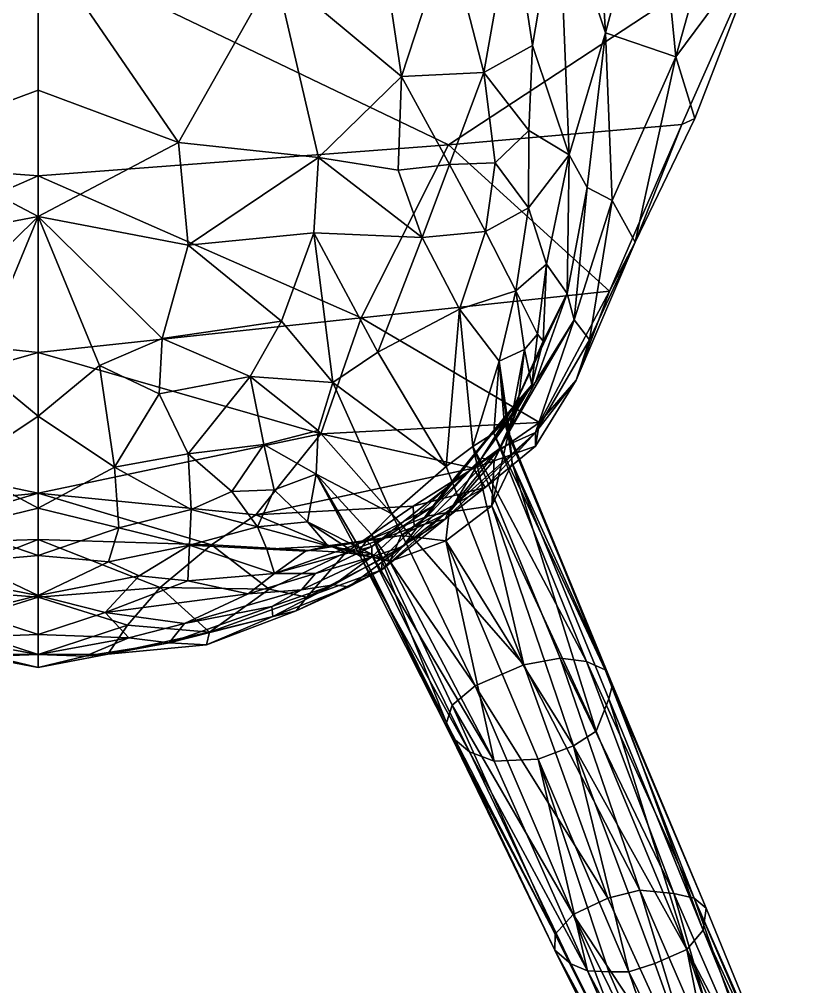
# Model space of a CAD drawing. Extents: x -0.0027 to 0.003, y -0.006 to 0.006.
# Drawn here: x -0.000033 to 0.00137, y -0.005094 to -0.003359 of the extents above; entities that cross this region are included whole.
import ezdxf

# ---------------------------------------------------------------- set-up
doc = ezdxf.new("R2010")
doc.units = 0
doc.layers.add('SNAIL$LWO', color=1, linetype='CONTINUOUS')

msp = doc.modelspace()

# ---------------------------------------------------------------- linework, layer by layer
at = {"layer": 'SNAIL$LWO'}
for points in [[(0.0010173, -0.0033835, 0.000506), (0.0009956, -0.003027, 0.0004832), (0.0009326, -0.003131, 0.0007323)], [(0.0010173, -0.0033835, 0.000506), (0.0011062, -0.0030472, 0.000279), (0.0009956, -0.003027, 0.0004832)], [(0.0010173, -0.0033835, 0.000506), (0.001143, -0.0034268, 0.0002204), (0.0011062, -0.0030472, 0.000279)], [(0.001143, -0.0034268, 0.0002204), (0.0012363, -0.0030924, 0.0001222), (0.0011062, -0.0030472, 0.000279)], [(0.001143, -0.0034268, 0.0002204), (0.0013024, -0.0032115, 0.0000081), (0.0012363, -0.0030924, 0.0001222)], [(0.0008497, -0.0031679, 0.001181), (0.0008861, -0.003406, 0.0010574), (0.0009326, -0.003131, 0.0007323)], [(0.0009521, -0.0036023, 0.0008372), (0.0009326, -0.003131, 0.0007323), (0.0008861, -0.003406, 0.0010574)], [(0.0009521, -0.0036023, 0.0008372), (0.0010173, -0.0033835, 0.000506), (0.0009326, -0.003131, 0.0007323)], [(0.0008497, -0.0031679, 0.001181), (0.0007351, -0.0032058, 0.0013999), (0.0007987, -0.0034546, 0.0012662)], [(0.0008861, -0.003406, 0.0010574), (0.0008497, -0.0031679, 0.001181), (0.0007987, -0.0034546, 0.0012662)], [(0.0007351, -0.0032058, 0.0013999), (0.0006187, -0.0032408, 0.0014701), (0.0006516, -0.0034618, 0.0014025)], [(0.0007987, -0.0034546, 0.0012662), (0.0007351, -0.0032058, 0.0013999), (0.0006516, -0.0034618, 0.0014025)], [(0, -0.003231, -0.0000174), (-0.0007359, -0.0035843, -0.0000087), (-0.0013024, -0.0032115, 0.0000081)], [(-0.0002516, -0.00358, 0.0014436), (0, -0.0032132, 0.0014865), (-0.000425, -0.0032727, 0.00149)], [(0, -0.0034861, 0.0014463), (0, -0.0032132, 0.0014865), (-0.0002516, -0.00358, 0.0014436)], [(0.0007359, -0.0035843, -0.0000087), (0, -0.003231, -0.0000174), (0.0013024, -0.0032115, 0.0000081)], [(0, -0.0032132, 0.0014865), (0, -0.0034861, 0.0014463), (0.0002516, -0.00358, 0.0014436)], [(0, -0.0032132, 0.0014865), (0.0002516, -0.00358, 0.0014436), (0.000425, -0.0032727, 0.00149)], [(0.0007359, -0.0035843, -0.0000087), (0.0013024, -0.0032115, 0.0000081), (0.0011539, -0.0035477, 0.0000379)], [(0.001143, -0.0034268, 0.0002204), (0.0011773, -0.0035371, 0.0001059), (0.0013024, -0.0032115, 0.0000081)], [(0.0011773, -0.0035371, 0.0001059), (0.0011539, -0.0035477, 0.0000379), (0.0013024, -0.0032115, 0.0000081)], [(0, -0.0036398, -0.0000422), (-0.0007359, -0.0035843, -0.0000087), (0, -0.003231, -0.0000174)], [(0.0007359, -0.0035843, -0.0000087), (0, -0.0036398, -0.0000422), (0, -0.003231, -0.0000174)], [(0.0006516, -0.0034618, 0.0014025), (0.0006187, -0.0032408, 0.0014701), (0.000425, -0.0032727, 0.00149)], [(0.000425, -0.0032727, 0.00149), (0.0002516, -0.00358, 0.0014436), (0.0005028, -0.003607, 0.0014321)], [(0.0006516, -0.0034618, 0.0014025), (0.000425, -0.0032727, 0.00149), (0.0005028, -0.003607, 0.0014321)], [(0.0009521, -0.0036023, 0.0008372), (0.0009839, -0.0036608, 0.0006057), (0.0010173, -0.0033835, 0.000506)], [(0.0009839, -0.0036608, 0.0006057), (0.0010291, -0.0036839, 0.0004042), (0.0010173, -0.0033835, 0.000506)], [(0.0010173, -0.0033835, 0.000506), (0.0010291, -0.0036839, 0.0004042), (0.001143, -0.0034268, 0.0002204)], [(0.0008796, -0.0035586, 0.0010913), (0.0008861, -0.003406, 0.0010574), (0.0007987, -0.0034546, 0.0012662)], [(0.0009521, -0.0036023, 0.0008372), (0.0008861, -0.003406, 0.0010574), (0.0008796, -0.0035586, 0.0010913)], [(0.0010701, -0.0037586, 0.0001794), (0.001143, -0.0034268, 0.0002204), (0.0010291, -0.0036839, 0.0004042)], [(0.0010701, -0.0037586, 0.0001794), (0.0011773, -0.0035371, 0.0001059), (0.001143, -0.0034268, 0.0002204)], [(0.0006457, -0.00363, 0.001393), (0.0006516, -0.0034618, 0.0014025), (0.0005028, -0.003607, 0.0014321)], [(0.0006457, -0.00363, 0.001393), (0.0007375, -0.0036196, 0.0013472), (0.0006516, -0.0034618, 0.0014025)], [(0.0007987, -0.0034546, 0.0012662), (0.0006516, -0.0034618, 0.0014025), (0.0007375, -0.0036196, 0.0013472)], [(0.000819, -0.0036164, 0.0012406), (0.0007987, -0.0034546, 0.0012662), (0.0007375, -0.0036196, 0.0013472)], [(0.0008796, -0.0035586, 0.0010913), (0.0007987, -0.0034546, 0.0012662), (0.000819, -0.0036164, 0.0012406)], [(0, -0.0037129, 0.0014167), (0, -0.0034861, 0.0014463), (-0.0002516, -0.00358, 0.0014436)], [(0, -0.0034861, 0.0014463), (0, -0.0037129, 0.0014167), (0.0002516, -0.00358, 0.0014436)], [(0.0011539, -0.0035477, 0.0000379), (0.0011773, -0.0035371, 0.0001059), (0.0010701, -0.0037586, 0.0001794)], [(0.0007359, -0.0035843, -0.0000087), (0.0011539, -0.0035477, 0.0000379), (0.0010241, -0.0038469, 0.0000647)], [(0.0010701, -0.0037586, 0.0001794), (0.0010241, -0.0038469, 0.0000647), (0.0011539, -0.0035477, 0.0000379)], [(0.0008793, -0.003697, 0.0011101), (0.0008796, -0.0035586, 0.0010913), (0.000819, -0.0036164, 0.0012406)], [(0.0008793, -0.003697, 0.0011101), (0.0009521, -0.0036023, 0.0008372), (0.0008796, -0.0035586, 0.0010913)], [(-0.0007359, -0.0035843, -0.0000087), (0, -0.0036398, -0.0000422), (-0.0005791, -0.0038947, -0.0000067)], [(-0.0002516, -0.00358, 0.0014436), (-0.0002693, -0.0037642, 0.0014043), (0, -0.0037129, 0.0014167)], [(0.0002693, -0.0037642, 0.0014043), (0.0002516, -0.00358, 0.0014436), (0, -0.0037129, 0.0014167)], [(0, -0.0036398, -0.0000422), (0.0007359, -0.0035843, -0.0000087), (0.0005791, -0.0038947, -0.0000067)], [(0.0002693, -0.0037642, 0.0014043), (0.0005028, -0.003607, 0.0014321), (0.0002516, -0.00358, 0.0014436)], [(0.0010241, -0.0038469, 0.0000647), (0.0005791, -0.0038947, -0.0000067), (0.0007359, -0.0035843, -0.0000087)], [(0.0002693, -0.0037642, 0.0014043), (0.0004945, -0.0037419, 0.0014199), (0.0005028, -0.003607, 0.0014321)], [(0.0005028, -0.003607, 0.0014321), (0.0004945, -0.0037419, 0.0014199), (0.0006887, -0.0037505, 0.001373)], [(0.0006457, -0.00363, 0.001393), (0.0005028, -0.003607, 0.0014321), (0.0006887, -0.0037505, 0.001373)], [(0.0008793, -0.003697, 0.0011101), (0.0009112, -0.0037985, 0.0010238), (0.0009521, -0.0036023, 0.0008372)], [(0.0009112, -0.0037985, 0.0010238), (0.0009482, -0.003851, 0.000806), (0.0009521, -0.0036023, 0.0008372)], [(0.0009839, -0.0036608, 0.0006057), (0.0009521, -0.0036023, 0.0008372), (0.0009482, -0.003851, 0.000806)], [(0.0006887, -0.0037505, 0.001373), (0.0007375, -0.0036196, 0.0013472), (0.0006457, -0.00363, 0.001393)], [(0.0006887, -0.0037505, 0.001373), (0.000802, -0.0037397, 0.0012719), (0.0007375, -0.0036196, 0.0013472)], [(0.0007375, -0.0036196, 0.0013472), (0.000802, -0.0037397, 0.0012719), (0.000819, -0.0036164, 0.0012406)], [(0.000802, -0.0037397, 0.0012719), (0.0008793, -0.003697, 0.0011101), (0.000819, -0.0036164, 0.0012406)], [(0, -0.0039566, -0.0000624), (-0.0005791, -0.0038947, -0.0000067), (0, -0.0036398, -0.0000422)], [(0.0005791, -0.0038947, -0.0000067), (0, -0.0039566, -0.0000624), (0, -0.0036398, -0.0000422)], [(0.0009609, -0.0038982, 0.000504), (0.0009839, -0.0036608, 0.0006057), (0.0009482, -0.003851, 0.000806)], [(0.0009609, -0.0038982, 0.000504), (0.0010291, -0.0036839, 0.0004042), (0.0009839, -0.0036608, 0.0006057)], [(0.0009609, -0.0038982, 0.000504), (0.0009883, -0.0039339, 0.000328), (0.0010291, -0.0036839, 0.0004042)], [(0.0009883, -0.0039339, 0.000328), (0.0010701, -0.0037586, 0.0001794), (0.0010291, -0.0036839, 0.0004042)], [(0.000802, -0.0037397, 0.0012719), (0.0008566, -0.0038459, 0.0012117), (0.0008793, -0.003697, 0.0011101)], [(0.0008566, -0.0038459, 0.0012117), (0.0009112, -0.0037985, 0.0010238), (0.0008793, -0.003697, 0.0011101)], [(0, -0.0037129, 0.0014167), (-0.0002693, -0.0037642, 0.0014043), (-0.0002222, -0.0039313, 0.0013726)], [(-0.0001102, -0.0039799, 0.0013579), (0, -0.0037129, 0.0014167), (-0.0002222, -0.0039313, 0.0013726)], [(0, -0.0040707, 0.0013293), (0, -0.0037129, 0.0014167), (-0.0001102, -0.0039799, 0.0013579)], [(0.0002693, -0.0037642, 0.0014043), (0, -0.0037129, 0.0014167), (0.0002222, -0.0039313, 0.0013726)], [(0, -0.0037129, 0.0014167), (0.0001102, -0.0039799, 0.0013579), (0.0002222, -0.0039313, 0.0013726)], [(0, -0.0037129, 0.0014167), (0, -0.0040707, 0.0013293), (0.0001102, -0.0039799, 0.0013579)], [(0.0004945, -0.0037419, 0.0014199), (0.0002693, -0.0037642, 0.0014043), (0.0004365, -0.0039002, 0.0013939)], [(0.0005285, -0.0040105, 0.0014163), (0.0004945, -0.0037419, 0.0014199), (0.0004365, -0.0039002, 0.0013939)], [(0.0006091, -0.0039558, 0.0014087), (0.0006887, -0.0037505, 0.001373), (0.0004945, -0.0037419, 0.0014199)], [(0.0005285, -0.0040105, 0.0014163), (0.0006091, -0.0039558, 0.0014087), (0.0004945, -0.0037419, 0.0014199)], [(0.0006887, -0.0037505, 0.001373), (0.0007551, -0.0038787, 0.0013504), (0.000802, -0.0037397, 0.0012719)], [(0.0007551, -0.0038787, 0.0013504), (0.0008566, -0.0038459, 0.0012117), (0.000802, -0.0037397, 0.0012719)], [(0.0006091, -0.0039558, 0.0014087), (0.0007551, -0.0038787, 0.0013504), (0.0006887, -0.0037505, 0.001373)], [(0.0009883, -0.0039339, 0.000328), (0.0009642, -0.004006, 0.0001958), (0.0010701, -0.0037586, 0.0001794)], [(0.0010241, -0.0038469, 0.0000647), (0.0010701, -0.0037586, 0.0001794), (0.0009642, -0.004006, 0.0001958)], [(0.0002693, -0.0037642, 0.0014043), (0.0002222, -0.0039313, 0.0013726), (0.0004365, -0.0039002, 0.0013939)], [(0.0008566, -0.0038459, 0.0012117), (0.0008954, -0.003924, 0.0011449), (0.0009112, -0.0037985, 0.0010238)], [(0.0008954, -0.003924, 0.0011449), (0.0009054, -0.0039364, 0.0010125), (0.0009112, -0.0037985, 0.0010238)], [(0.0009054, -0.0039364, 0.0010125), (0.0009482, -0.003851, 0.000806), (0.0009112, -0.0037985, 0.0010238)], [(0.0005791, -0.0038947, -0.0000067), (0.0010241, -0.0038469, 0.0000647), (0.0008989, -0.0040819, 0.0000911)], [(0.0007551, -0.0038787, 0.0013504), (0.0008267, -0.0039721, 0.0013101), (0.0008566, -0.0038459, 0.0012117)], [(0.0008267, -0.0039721, 0.0013101), (0.0008719, -0.0039515, 0.0012302), (0.0008566, -0.0038459, 0.0012117)], [(0.0008954, -0.003924, 0.0011449), (0.0008566, -0.0038459, 0.0012117), (0.0008719, -0.0039515, 0.0012302)], [(0.0009642, -0.004006, 0.0001958), (0.0008989, -0.0040819, 0.0000911), (0.0010241, -0.0038469, 0.0000647)], [(0.0008543, -0.0040507, 0.000943), (0.0009482, -0.003851, 0.000806), (0.0009054, -0.0039364, 0.0010125)], [(0.0008543, -0.0040507, 0.000943), (0.0008915, -0.0040101, 0.0007503), (0.0009482, -0.003851, 0.000806)], [(0.0009609, -0.0038982, 0.000504), (0.0009482, -0.003851, 0.000806), (0.0008915, -0.0040101, 0.0007503)], [(0.0007551, -0.0038787, 0.0013504), (0.0006091, -0.0039558, 0.0014087), (0.0007315, -0.0041612, 0.0015007)], [(0.0007551, -0.0038787, 0.0013504), (0.0007315, -0.0041612, 0.0015007), (0.0007792, -0.0041253, 0.0014792)], [(0.0007551, -0.0038787, 0.0013504), (0.0007792, -0.0041253, 0.0014792), (0.0008267, -0.0039721, 0.0013101)], [(-0.0005791, -0.0038947, -0.0000067), (0, -0.0039566, -0.0000624), (-0.000507, -0.0041028, 0.0000017)], [(0, -0.0039566, -0.0000624), (0.0005791, -0.0038947, -0.0000067), (0.000507, -0.0041028, 0.0000017)], [(0.0004365, -0.0039002, 0.0013939), (0.0002222, -0.0039313, 0.0013726), (0.0003805, -0.0039998, 0.0013861)], [(0.0003805, -0.0039998, 0.0013861), (0.0005285, -0.0040105, 0.0014163), (0.0004365, -0.0039002, 0.0013939)], [(0.0008989, -0.0040819, 0.0000911), (0.000507, -0.0041028, 0.0000017), (0.0005791, -0.0038947, -0.0000067)], [(0.0008263, -0.0041296, 0.0005661), (0.0009609, -0.0038982, 0.000504), (0.0008915, -0.0040101, 0.0007503)], [(0.0008263, -0.0041296, 0.0005661), (0.0008913, -0.0041004, 0.0003436), (0.0009609, -0.0038982, 0.000504)], [(0.0008913, -0.0041004, 0.0003436), (0.0009883, -0.0039339, 0.000328), (0.0009609, -0.0038982, 0.000504)], [(0.0002222, -0.0039313, 0.0013726), (0.0001102, -0.0039799, 0.0013579), (0.0002171, -0.0040309, 0.0013513)], [(0.0003805, -0.0039998, 0.0013861), (0.0002222, -0.0039313, 0.0013726), (0.0002171, -0.0040309, 0.0013513)], [(0.0008543, -0.0040507, 0.000943), (0.0009054, -0.0039364, 0.0010125), (0.000885, -0.0040146, 0.001109)], [(0.000885, -0.0040146, 0.001109), (0.0008954, -0.003924, 0.0011449), (0.0008719, -0.0039515, 0.0012302)], [(0.0008954, -0.003924, 0.0011449), (0.000885, -0.0040146, 0.001109), (0.0009054, -0.0039364, 0.0010125)], [(0.0009642, -0.004006, 0.0001958), (0.0009883, -0.0039339, 0.000328), (0.0008913, -0.0041004, 0.0003436)], [(0.0008445, -0.0040964, 0.0012669), (0.0008719, -0.0039515, 0.0012302), (0.0008267, -0.0039721, 0.0013101)], [(0.0008445, -0.0040964, 0.0012669), (0.0008592, -0.0040577, 0.001182), (0.0008719, -0.0039515, 0.0012302)], [(0.0008592, -0.0040577, 0.001182), (0.000885, -0.0040146, 0.001109), (0.0008719, -0.0039515, 0.0012302)], [(0, -0.0042087, -0.0000197), (-0.000507, -0.0041028, 0.0000017), (0, -0.0039566, -0.0000624)], [(0.000507, -0.0041028, 0.0000017), (0, -0.0042087, -0.0000197), (0, -0.0039566, -0.0000624)], [(0.0005285, -0.0040105, 0.0014163), (0.0007315, -0.0041612, 0.0015007), (0.0006091, -0.0039558, 0.0014087)], [(-0.0001371, -0.0041625, 0.0012817), (0, -0.0040707, 0.0013293), (-0.0001102, -0.0039799, 0.0013579)], [(0, -0.0040707, 0.0013293), (0.0001371, -0.0041625, 0.0012817), (0.0001102, -0.0039799, 0.0013579)], [(0.0001371, -0.0041625, 0.0012817), (0.0002171, -0.0040309, 0.0013513), (0.0001102, -0.0039799, 0.0013579)], [(0.0008267, -0.0039721, 0.0013101), (0.0007792, -0.0041253, 0.0014792), (0.0008172, -0.0041013, 0.0014463)], [(0.0008355, -0.0040802, 0.0014015), (0.0008267, -0.0039721, 0.0013101), (0.0008172, -0.0041013, 0.0014463)], [(0.0008267, -0.0039721, 0.0013101), (0.0008355, -0.0040802, 0.0014015), (0.0008427, -0.0041037, 0.001367)], [(0.0008445, -0.0040964, 0.0012669), (0.0008267, -0.0039721, 0.0013101), (0.0008427, -0.0041037, 0.001367)], [(0.0002171, -0.0040309, 0.0013513), (0.0002691, -0.0041383, 0.0013086), (0.0003805, -0.0039998, 0.0013861)], [(0.0004045, -0.0041218, 0.001348), (0.0003805, -0.0039998, 0.0013861), (0.0002691, -0.0041383, 0.0013086)], [(0.0005285, -0.0040105, 0.0014163), (0.0003805, -0.0039998, 0.0013861), (0.0005019, -0.0040968, 0.0013974)], [(0.0004045, -0.0041218, 0.001348), (0.0005019, -0.0040968, 0.0013974), (0.0003805, -0.0039998, 0.0013861)], [(0.0008913, -0.0041004, 0.0003436), (0.0008914, -0.0041245, 0.0001993), (0.0009642, -0.004006, 0.0001958)], [(0.0008989, -0.0040819, 0.0000911), (0.0009642, -0.004006, 0.0001958), (0.0008914, -0.0041245, 0.0001993)], [(0.0005285, -0.0040105, 0.0014163), (0.0005019, -0.0040968, 0.0013974), (0.0006339, -0.0042458, 0.0014996)], [(0.0005285, -0.0040105, 0.0014163), (0.0006339, -0.0042458, 0.0014996), (0.0007315, -0.0041612, 0.0015007)], [(0.0007331, -0.0041982, 0.0007915), (0.0008915, -0.0040101, 0.0007503), (0.0008543, -0.0040507, 0.000943)], [(0.0007331, -0.0041982, 0.0007915), (0.0008263, -0.0041296, 0.0005661), (0.0008915, -0.0040101, 0.0007503)], [(0.0007948, -0.0041459, 0.0010837), (0.000885, -0.0040146, 0.001109), (0.0008592, -0.0040577, 0.001182)], [(0.0007948, -0.0041459, 0.0010837), (0.0008543, -0.0040507, 0.000943), (0.000885, -0.0040146, 0.001109)], [(0.0001371, -0.0041625, 0.0012817), (0.0002691, -0.0041383, 0.0013086), (0.0002171, -0.0040309, 0.0013513)], [(0.000711, -0.0042303, 0.0009437), (0.0007331, -0.0041982, 0.0007915), (0.0008543, -0.0040507, 0.000943)], [(0.000711, -0.0042303, 0.0009437), (0.0008543, -0.0040507, 0.000943), (0.0007948, -0.0041459, 0.0010837)], [(0.0008175, -0.0041497, 0.0011982), (0.0007948, -0.0041459, 0.0010837), (0.0008592, -0.0040577, 0.001182)], [(0.0008175, -0.0041497, 0.0011982), (0.0008592, -0.0040577, 0.001182), (0.0008445, -0.0040964, 0.0012669)], [(0, -0.0042359, 0.001234), (0, -0.0040707, 0.0013293), (-0.0001371, -0.0041625, 0.0012817)], [(0, -0.0040707, 0.0013293), (0, -0.0042359, 0.001234), (0.0001371, -0.0041625, 0.0012817)], [(0.000507, -0.0041028, 0.0000017), (0.0008989, -0.0040819, 0.0000911), (0.0007805, -0.004164, 0.0001046)], [(0.0008914, -0.0041245, 0.0001993), (0.0007805, -0.004164, 0.0001046), (0.0008989, -0.0040819, 0.0000911)], [(0.0010162, -0.0045255, 0.0018998), (0.0008355, -0.0040802, 0.0014015), (0.0008172, -0.0041013, 0.0014463)], [(0.0010294, -0.0045525, 0.0018744), (0.0008427, -0.0041037, 0.001367), (0.0008355, -0.0040802, 0.0014015)], [(0.0008355, -0.0040802, 0.0014015), (0.0010162, -0.0045255, 0.0018998), (0.0010294, -0.0045525, 0.0018744)], [(-0.000507, -0.0041028, 0.0000017), (0, -0.0042087, -0.0000197), (-0.0003903, -0.0042475, 0.0000599)], [(0, -0.0042087, -0.0000197), (0.000507, -0.0041028, 0.0000017), (0.0003903, -0.0042475, 0.0000599)], [(0.0007805, -0.004164, 0.0001046), (0.0003903, -0.0042475, 0.0000599), (0.000507, -0.0041028, 0.0000017)], [(0.0004045, -0.0041218, 0.001348), (0.0004987, -0.0041746, 0.0013718), (0.0005019, -0.0040968, 0.0013974)], [(0.0005019, -0.0040968, 0.0013974), (0.0004987, -0.0041746, 0.0013718), (0.0006339, -0.0042458, 0.0014996)], [(0.0008913, -0.0041004, 0.0003436), (0.0007371, -0.0042391, 0.0004441), (0.0007298, -0.0042555, 0.0003295)], [(0.0008013, -0.004199, 0.0002216), (0.0008913, -0.0041004, 0.0003436), (0.0007298, -0.0042555, 0.0003295)], [(0.0008913, -0.0041004, 0.0003436), (0.0008263, -0.0041296, 0.0005661), (0.0007371, -0.0042391, 0.0004441)], [(0.0009831, -0.0045106, 0.0019098), (0.0008172, -0.0041013, 0.0014463), (0.0007792, -0.0041253, 0.0014792)], [(0.0008013, -0.004199, 0.0002216), (0.0008914, -0.0041245, 0.0001993), (0.0008913, -0.0041004, 0.0003436)], [(0.0008445, -0.0040964, 0.0012669), (0.0008496, -0.0041554, 0.0013797), (0.0008135, -0.0042314, 0.0012967)], [(0.0008175, -0.0041497, 0.0011982), (0.0008445, -0.0040964, 0.0012669), (0.0008135, -0.0042314, 0.0012967)], [(0.0008172, -0.0041013, 0.0014463), (0.0009831, -0.0045106, 0.0019098), (0.0010162, -0.0045255, 0.0018998)], [(0.0008496, -0.0041554, 0.0013797), (0.0008445, -0.0040964, 0.0012669), (0.0008427, -0.0041037, 0.001367)], [(0.0008496, -0.0041554, 0.0013797), (0.0008427, -0.0041037, 0.001367), (0.0010294, -0.0045525, 0.0018744)], [(0.0002691, -0.0041383, 0.0013086), (0.0003471, -0.0042058, 0.0012828), (0.0004045, -0.0041218, 0.001348)], [(0.0003471, -0.0042058, 0.0012828), (0.0004235, -0.0042029, 0.0013108), (0.0004045, -0.0041218, 0.001348)], [(0.0004045, -0.0041218, 0.001348), (0.0004235, -0.0042029, 0.0013108), (0.0004987, -0.0041746, 0.0013718)], [(0.0007315, -0.0041612, 0.0015007), (0.0008705, -0.0045169, 0.0019055), (0.0007792, -0.0041253, 0.0014792)], [(0.0007792, -0.0041253, 0.0014792), (0.000936, -0.0045045, 0.0019164), (0.0009831, -0.0045106, 0.0019098)], [(0.0008705, -0.0045169, 0.0019055), (0.000936, -0.0045045, 0.0019164), (0.0007792, -0.0041253, 0.0014792)], [(0.0007805, -0.004164, 0.0001046), (0.0008914, -0.0041245, 0.0001993), (0.0008013, -0.004199, 0.0002216)], [(0.0002691, -0.0041383, 0.0013086), (0.0001371, -0.0041625, 0.0012817), (0.0002742, -0.0042381, 0.0012358)], [(0.0002691, -0.0041383, 0.0013086), (0.0002742, -0.0042381, 0.0012358), (0.0003471, -0.0042058, 0.0012828)], [(0.0007331, -0.0041982, 0.0007915), (0.0006536, -0.0043046, 0.0005903), (0.0008263, -0.0041296, 0.0005661)], [(0.0006536, -0.0043046, 0.0005903), (0.0007371, -0.0042391, 0.0004441), (0.0008263, -0.0041296, 0.0005661)], [(-0.0001449, -0.0042712, 0.001191), (0, -0.0042359, 0.001234), (-0.0001371, -0.0041625, 0.0012817)], [(0, -0.0042359, 0.001234), (0.0001449, -0.0042712, 0.001191), (0.0001371, -0.0041625, 0.0012817)], [(0.0001371, -0.0041625, 0.0012817), (0.0001449, -0.0042712, 0.001191), (0.0002742, -0.0042381, 0.0012358)], [(0.0008705, -0.0045169, 0.0019055), (0.0007315, -0.0041612, 0.0015007), (0.0006339, -0.0042458, 0.0014996)], [(0.0007371, -0.0042429, 0.0011487), (0.0006983, -0.0042504, 0.0010459), (0.0007948, -0.0041459, 0.0010837)], [(0.000711, -0.0042303, 0.0009437), (0.0007948, -0.0041459, 0.0010837), (0.0006983, -0.0042504, 0.0010459)], [(0.0007948, -0.0041459, 0.0010837), (0.0008175, -0.0041497, 0.0011982), (0.0007371, -0.0042429, 0.0011487)], [(0.0008175, -0.0041497, 0.0011982), (0.0008135, -0.0042314, 0.0012967), (0.0007371, -0.0042429, 0.0011487)], [(0.0010001, -0.0046356, 0.0018041), (0.0008135, -0.0042314, 0.0012967), (0.0008496, -0.0041554, 0.0013797)], [(0.0008496, -0.0041554, 0.0013797), (0.0010229, -0.0045778, 0.0018523), (0.0010001, -0.0046356, 0.0018041)], [(0.0010294, -0.0045525, 0.0018744), (0.0010229, -0.0045778, 0.0018523), (0.0008496, -0.0041554, 0.0013797)], [(0.0003903, -0.0042475, 0.0000599), (0.0007805, -0.004164, 0.0001046), (0.0006724, -0.0042324, 0.0001321)], [(0.0004235, -0.0042029, 0.0013108), (0.0004828, -0.0042606, 0.0013017), (0.0004987, -0.0041746, 0.0013718)], [(0.0004987, -0.0041746, 0.0013718), (0.0004828, -0.0042606, 0.0013017), (0.0005771, -0.0043218, 0.0014041)], [(0.0005775, -0.0043095, 0.0014437), (0.0005977, -0.0042829, 0.0014772), (0.0004987, -0.0041746, 0.0013718)], [(0.0004987, -0.0041746, 0.0013718), (0.0005771, -0.0043218, 0.0014041), (0.0005775, -0.0043095, 0.0014437)], [(0.0004987, -0.0041746, 0.0013718), (0.0005977, -0.0042829, 0.0014772), (0.0006339, -0.0042458, 0.0014996)], [(0.0008013, -0.004199, 0.0002216), (0.0006724, -0.0042324, 0.0001321), (0.0007805, -0.004164, 0.0001046)], [(-0.0003903, -0.0042475, 0.0000599), (0, -0.0042087, -0.0000197), (-0.0003111, -0.0043014, 0.0001049)], [(0, -0.0042919, 0.0000551), (-0.0003111, -0.0043014, 0.0001049), (0, -0.0042087, -0.0000197)], [(0, -0.0042087, -0.0000197), (0.0003903, -0.0042475, 0.0000599), (0.0003111, -0.0043014, 0.0001049)], [(0.0003111, -0.0043014, 0.0001049), (0, -0.0042919, 0.0000551), (0, -0.0042087, -0.0000197)], [(0.0003932, -0.0042691, 0.0012249), (0.0003471, -0.0042058, 0.0012828), (0.0002742, -0.0042381, 0.0012358)], [(0.0003932, -0.0042691, 0.0012249), (0.0004235, -0.0042029, 0.0013108), (0.0003471, -0.0042058, 0.0012828)], [(0.0003932, -0.0042691, 0.0012249), (0.0004828, -0.0042606, 0.0013017), (0.0004235, -0.0042029, 0.0013108)], [(0.000598, -0.0043043, 0.0009042), (0.0007331, -0.0041982, 0.0007915), (0.000711, -0.0042303, 0.0009437)], [(0.000598, -0.0043043, 0.0009042), (0.0005982, -0.0043228, 0.000767), (0.0007331, -0.0041982, 0.0007915)], [(0.0005982, -0.0043228, 0.000767), (0.0006536, -0.0043046, 0.0005903), (0.0007331, -0.0041982, 0.0007915)], [(0.0006724, -0.0042324, 0.0001321), (0.0008013, -0.004199, 0.0002216), (0.000674, -0.0042691, 0.0002346)], [(0.0007298, -0.0042555, 0.0003295), (0.000674, -0.0042691, 0.0002346), (0.0008013, -0.004199, 0.0002216)], [(0.0006983, -0.0042504, 0.0010459), (0.0005891, -0.0042942, 0.0010591), (0.000711, -0.0042303, 0.0009437)], [(0.0005891, -0.0042942, 0.0010591), (0.000598, -0.0043043, 0.0009042), (0.000711, -0.0042303, 0.0009437)], [(0.0007307, -0.0042941, 0.0012651), (0.0007371, -0.0042429, 0.0011487), (0.0008135, -0.0042314, 0.0012967)], [(0.0007307, -0.0042941, 0.0012651), (0.0008135, -0.0042314, 0.0012967), (0.0009596, -0.0046617, 0.001786)], [(0.0010001, -0.0046356, 0.0018041), (0.0009596, -0.0046617, 0.001786), (0.0008135, -0.0042314, 0.0012967)], [(-0.0001449, -0.0042712, 0.001191), (0, -0.0043209, 0.0011329), (0, -0.0042359, 0.001234)], [(0, -0.0043209, 0.0011329), (0.0001449, -0.0042712, 0.001191), (0, -0.0042359, 0.001234)], [(0.0001449, -0.0042712, 0.001191), (0.0002713, -0.004302, 0.0011388), (0.0002742, -0.0042381, 0.0012358)], [(0.0002713, -0.004302, 0.0011388), (0.0003932, -0.0042691, 0.0012249), (0.0002742, -0.0042381, 0.0012358)], [(0.0005518, -0.004315, 0.0001833), (0.0003111, -0.0043014, 0.0001049), (0.0003903, -0.0042475, 0.0000599)], [(0.0005518, -0.004315, 0.0001833), (0.0003903, -0.0042475, 0.0000599), (0.0006724, -0.0042324, 0.0001321)], [(0.0005518, -0.004315, 0.0001833), (0.0006724, -0.0042324, 0.0001321), (0.000674, -0.0042691, 0.0002346)], [(0.0007836, -0.0045546, 0.0018726), (0.0006339, -0.0042458, 0.0014996), (0.0005977, -0.0042829, 0.0014772)], [(0.0006536, -0.0043046, 0.0005903), (0.0006162, -0.0043463, 0.0004183), (0.0007371, -0.0042391, 0.0004441)], [(0.0007298, -0.0042555, 0.0003295), (0.0007371, -0.0042391, 0.0004441), (0.0006162, -0.0043463, 0.0004183)], [(0.0006339, -0.0042458, 0.0014996), (0.0007836, -0.0045546, 0.0018726), (0.0008705, -0.0045169, 0.0019055)], [(0.0006511, -0.0042846, 0.0011648), (0.0006983, -0.0042504, 0.0010459), (0.0007371, -0.0042429, 0.0011487)], [(0.0006511, -0.0042846, 0.0011648), (0.0007371, -0.0042429, 0.0011487), (0.0007307, -0.0042941, 0.0012651)], [(0.0004828, -0.0042606, 0.0013017), (0.0003932, -0.0042691, 0.0012249), (0.0005195, -0.0043034, 0.0012033)], [(0.0005972, -0.0043174, 0.0013644), (0.0004828, -0.0042606, 0.0013017), (0.0005195, -0.0043034, 0.0012033)], [(0.0005771, -0.0043218, 0.0014041), (0.0004828, -0.0042606, 0.0013017), (0.0005972, -0.0043174, 0.0013644)], [(0.0006511, -0.0042846, 0.0011648), (0.0005891, -0.0042942, 0.0010591), (0.0006983, -0.0042504, 0.0010459)], [(0.0006168, -0.0043265, 0.0002758), (0.0007298, -0.0042555, 0.0003295), (0.0006162, -0.0043463, 0.0004183)], [(0.0006168, -0.0043265, 0.0002758), (0.000674, -0.0042691, 0.0002346), (0.0007298, -0.0042555, 0.0003295)], [(-0.0001266, -0.0043318, 0.0011011), (0, -0.0043209, 0.0011329), (-0.0001449, -0.0042712, 0.001191)], [(0, -0.0043209, 0.0011329), (0.0001266, -0.0043318, 0.0011011), (0.0001449, -0.0042712, 0.001191)], [(0.0001266, -0.0043318, 0.0011011), (0.0002713, -0.004302, 0.0011388), (0.0001449, -0.0042712, 0.001191)], [(0.0004099, -0.0043095, 0.0011183), (0.0003932, -0.0042691, 0.0012249), (0.0002713, -0.004302, 0.0011388)], [(0.0003932, -0.0042691, 0.0012249), (0.0004099, -0.0043095, 0.0011183), (0.0005195, -0.0043034, 0.0012033)], [(0.0006168, -0.0043265, 0.0002758), (0.0005518, -0.004315, 0.0001833), (0.000674, -0.0042691, 0.0002346)], [(0.0005977, -0.0042829, 0.0014772), (0.0005775, -0.0043095, 0.0014437), (0.0007323, -0.0046206, 0.0018154)], [(0.0005977, -0.0042829, 0.0014772), (0.0007424, -0.0045893, 0.0018422), (0.0007836, -0.0045546, 0.0018726)], [(0.0007323, -0.0046206, 0.0018154), (0.0007424, -0.0045893, 0.0018422), (0.0005977, -0.0042829, 0.0014772)], [(-0.0003111, -0.0043014, 0.0001049), (0, -0.0042919, 0.0000551), (-0.000219, -0.004378, 0.0001834)], [(0, -0.0043953, 0.0001768), (-0.000219, -0.004378, 0.0001834), (0, -0.0042919, 0.0000551)], [(0.000219, -0.004378, 0.0001834), (0, -0.0043953, 0.0001768), (0, -0.0042919, 0.0000551)], [(0, -0.0042919, 0.0000551), (0.0003111, -0.0043014, 0.0001049), (0.000219, -0.004378, 0.0001834)], [(0.0003111, -0.0043014, 0.0001049), (0.0004145, -0.0043811, 0.0002245), (0.000219, -0.004378, 0.0001834)], [(0.0003111, -0.0043014, 0.0001049), (0.0005518, -0.004315, 0.0001833), (0.0004145, -0.0043811, 0.0002245)], [(0.000598, -0.0043043, 0.0009042), (0.0005891, -0.0042942, 0.0010591), (0.0004237, -0.0043531, 0.0009748)], [(0.0005891, -0.0042942, 0.0010591), (0.0004792, -0.0043132, 0.0011015), (0.0004237, -0.0043531, 0.0009748)], [(0.0005195, -0.0043034, 0.0012033), (0.0004792, -0.0043132, 0.0011015), (0.0005891, -0.0042942, 0.0010591)], [(0.0006303, -0.0043314, 0.0012983), (0.0005195, -0.0043034, 0.0012033), (0.0006511, -0.0042846, 0.0011648)], [(0.0005195, -0.0043034, 0.0012033), (0.0005891, -0.0042942, 0.0010591), (0.0006511, -0.0042846, 0.0011648)], [(0.0006303, -0.0043314, 0.0012983), (0.0006511, -0.0042846, 0.0011648), (0.0007307, -0.0042941, 0.0012651)], [(0.0008176, -0.0046897, 0.0017555), (0.0006303, -0.0043314, 0.0012983), (0.0007307, -0.0042941, 0.0012651)], [(0.0008964, -0.0046856, 0.0017579), (0.0008176, -0.0046897, 0.0017555), (0.0007307, -0.0042941, 0.0012651)], [(0.0009596, -0.0046617, 0.001786), (0.0008964, -0.0046856, 0.0017579), (0.0007307, -0.0042941, 0.0012651)], [(0.0001266, -0.0043318, 0.0011011), (0.0001812, -0.0043571, 0.0010347), (0.0002713, -0.004302, 0.0011388)], [(0.0002713, -0.004302, 0.0011388), (0.0001812, -0.0043571, 0.0010347), (0.0002682, -0.0043662, 0.0009784)], [(0.0004237, -0.0043531, 0.0009748), (0.0002713, -0.004302, 0.0011388), (0.0002682, -0.0043662, 0.0009784)], [(0.0002713, -0.004302, 0.0011388), (0.0004237, -0.0043531, 0.0009748), (0.0004099, -0.0043095, 0.0011183)], [(0.0005195, -0.0043034, 0.0012033), (0.0004099, -0.0043095, 0.0011183), (0.0004792, -0.0043132, 0.0011015)], [(0.0004237, -0.0043531, 0.0009748), (0.0004792, -0.0043132, 0.0011015), (0.0004099, -0.0043095, 0.0011183)], [(0.0004145, -0.0043811, 0.0002245), (0.0005518, -0.004315, 0.0001833), (0.0004818, -0.0043956, 0.000323)], [(0.000598, -0.0043043, 0.0009042), (0.0004237, -0.0043531, 0.0009748), (0.0004974, -0.0043529, 0.0008595)], [(0.0005518, -0.004315, 0.0001833), (0.0006168, -0.0043265, 0.0002758), (0.0004818, -0.0043956, 0.000323)], [(0.0005982, -0.0043228, 0.000767), (0.000598, -0.0043043, 0.0009042), (0.0004974, -0.0043529, 0.0008595)], [(0.0006303, -0.0043314, 0.0012983), (0.0005972, -0.0043174, 0.0013644), (0.0005195, -0.0043034, 0.0012033)], [(0.0006536, -0.0043046, 0.0005903), (0.0005982, -0.0043228, 0.000767), (0.0005304, -0.0043735, 0.0006625)], [(0.0006536, -0.0043046, 0.0005903), (0.0005304, -0.0043735, 0.0006625), (0.0005569, -0.0043766, 0.0005471)], [(0.0006162, -0.0043463, 0.0004183), (0.0006536, -0.0043046, 0.0005903), (0.0005569, -0.0043766, 0.0005471)], [(0.0005775, -0.0043095, 0.0014437), (0.0005771, -0.0043218, 0.0014041), (0.0007412, -0.0046461, 0.0017924)], [(0.0005771, -0.0043218, 0.0014041), (0.0005972, -0.0043174, 0.0013644), (0.0007734, -0.004673, 0.0017773)], [(0.0007412, -0.0046461, 0.0017924), (0.0007323, -0.0046206, 0.0018154), (0.0005775, -0.0043095, 0.0014437)], [(0.0005972, -0.0043174, 0.0013644), (0.0006303, -0.0043314, 0.0012983), (0.0008176, -0.0046897, 0.0017555)], [(0.0008176, -0.0046897, 0.0017555), (0.0007734, -0.004673, 0.0017773), (0.0005972, -0.0043174, 0.0013644)], [(-0.0001266, -0.0043318, 0.0011011), (-0.0001812, -0.0043571, 0.0010347), (0, -0.0043922, 0.0009961)], [(-0.0001266, -0.0043318, 0.0011011), (0, -0.0043922, 0.0009961), (0, -0.0043209, 0.0011329)], [(0, -0.0043922, 0.0009961), (0.0001266, -0.0043318, 0.0011011), (0, -0.0043209, 0.0011329)], [(0.0001812, -0.0043571, 0.0010347), (0.0001266, -0.0043318, 0.0011011), (0, -0.0043922, 0.0009961)], [(0.0004974, -0.0043529, 0.0008595), (0.0004725, -0.0043822, 0.0007801), (0.0005982, -0.0043228, 0.000767)], [(0.0004725, -0.0043822, 0.0007801), (0.0005304, -0.0043735, 0.0006625), (0.0005982, -0.0043228, 0.000767)], [(0.0004818, -0.0043956, 0.000323), (0.0006168, -0.0043265, 0.0002758), (0.0006162, -0.0043463, 0.0004183)], [(0.0007734, -0.004673, 0.0017773), (0.0007412, -0.0046461, 0.0017924), (0.0005771, -0.0043218, 0.0014041)], [(0.0002682, -0.0043662, 0.0009784), (0.0003766, -0.0043895, 0.0008843), (0.0004237, -0.0043531, 0.0009748)], [(0.0004974, -0.0043529, 0.0008595), (0.0004237, -0.0043531, 0.0009748), (0.0003766, -0.0043895, 0.0008843)], [(0.0004725, -0.0043822, 0.0007801), (0.0004974, -0.0043529, 0.0008595), (0.0003766, -0.0043895, 0.0008843)], [(0.0006162, -0.0043463, 0.0004183), (0.0005569, -0.0043766, 0.0005471), (0.0004626, -0.00442, 0.0004315)], [(0.0004818, -0.0043956, 0.000323), (0.0006162, -0.0043463, 0.0004183), (0.0004626, -0.00442, 0.0004315)], [(0, -0.0043922, 0.0009961), (-0.0001812, -0.0043571, 0.0010347), (-0.0001202, -0.0044229, 0.0008889)], [(0.0001812, -0.0043571, 0.0010347), (0, -0.0043922, 0.0009961), (0.0001202, -0.0044229, 0.0008889)], [(0.0002682, -0.0043662, 0.0009784), (0.0001812, -0.0043571, 0.0010347), (0.0001202, -0.0044229, 0.0008889)], [(0.0001202, -0.0044229, 0.0008889), (0.0003766, -0.0043895, 0.0008843), (0.0002682, -0.0043662, 0.0009784)], [(-0.000219, -0.004378, 0.0001834), (0, -0.0043953, 0.0001768), (-0.0001602, -0.0044456, 0.0002834)], [(0, -0.0043953, 0.0001768), (0.000219, -0.004378, 0.0001834), (0.0001602, -0.0044456, 0.0002834)], [(0.0003073, -0.0044583, 0.0003471), (0.0001602, -0.0044456, 0.0002834), (0.000219, -0.004378, 0.0001834)], [(0.0004145, -0.0043811, 0.0002245), (0.0003073, -0.0044583, 0.0003471), (0.000219, -0.004378, 0.0001834)], [(0.0002628, -0.0044428, 0.0007828), (0.0004725, -0.0043822, 0.0007801), (0.0003766, -0.0043895, 0.0008843)], [(0.0004189, -0.004412, 0.0007068), (0.0004725, -0.0043822, 0.0007801), (0.0002628, -0.0044428, 0.0007828)], [(0.0004145, -0.0043811, 0.0002245), (0.0004818, -0.0043956, 0.000323), (0.0003073, -0.0044583, 0.0003471)], [(0.0004725, -0.0043822, 0.0007801), (0.0004189, -0.004412, 0.0007068), (0.0005304, -0.0043735, 0.0006625)], [(0.0005304, -0.0043735, 0.0006625), (0.0004189, -0.004412, 0.0007068), (0.0004207, -0.0044298, 0.0005742)], [(0.0005304, -0.0043735, 0.0006625), (0.0004207, -0.0044298, 0.0005742), (0.0005569, -0.0043766, 0.0005471)], [(0.0005569, -0.0043766, 0.0005471), (0.0004207, -0.0044298, 0.0005742), (0.0004626, -0.00442, 0.0004315)], [(0, -0.0044979, 0.0003595), (-0.0001602, -0.0044456, 0.0002834), (0, -0.0043953, 0.0001768)], [(0, -0.0043922, 0.0009961), (-0.0001202, -0.0044229, 0.0008889), (0, -0.0044621, 0.0008098)], [(0.0001202, -0.0044229, 0.0008889), (0, -0.0043922, 0.0009961), (0, -0.0044621, 0.0008098)], [(0.0001602, -0.0044456, 0.0002834), (0, -0.0044979, 0.0003595), (0, -0.0043953, 0.0001768)], [(0.0002628, -0.0044428, 0.0007828), (0.0003766, -0.0043895, 0.0008843), (0.0001202, -0.0044229, 0.0008889)], [(0.0003073, -0.0044583, 0.0003471), (0.0004818, -0.0043956, 0.000323), (0.0004626, -0.00442, 0.0004315)], [(-0.0001202, -0.0044229, 0.0008889), (-0.0001627, -0.0044682, 0.0007527), (0, -0.0044621, 0.0008098)], [(0.0001627, -0.0044682, 0.0007527), (0.0001202, -0.0044229, 0.0008889), (0, -0.0044621, 0.0008098)], [(0.0001627, -0.0044682, 0.0007527), (0.0002628, -0.0044428, 0.0007828), (0.0001202, -0.0044229, 0.0008889)], [(0.0004189, -0.004412, 0.0007068), (0.0002351, -0.004477, 0.0006422), (0.0004207, -0.0044298, 0.0005742)], [(0.0004189, -0.004412, 0.0007068), (0.0002628, -0.0044428, 0.0007828), (0.0002351, -0.004477, 0.0006422)], [(0.0003073, -0.0044583, 0.0003471), (0.0004626, -0.00442, 0.0004315), (0.0003021, -0.0044808, 0.0004367)], [(0.0004207, -0.0044298, 0.0005742), (0.0003021, -0.0044808, 0.0004367), (0.0004626, -0.00442, 0.0004315)], [(0.0002351, -0.004477, 0.0006422), (0.0003021, -0.0044808, 0.0004367), (0.0004207, -0.0044298, 0.0005742)], [(-0.0001602, -0.0044456, 0.0002834), (0, -0.0044979, 0.0003595), (-0.000125, -0.0044976, 0.0004226)], [(0, -0.0044979, 0.0003595), (0.0001602, -0.0044456, 0.0002834), (0.000125, -0.0044976, 0.0004226)], [(0.0003073, -0.0044583, 0.0003471), (0.000125, -0.0044976, 0.0004226), (0.0001602, -0.0044456, 0.0002834)], [(0.0002628, -0.0044428, 0.0007828), (0.0001627, -0.0044682, 0.0007527), (0.0002351, -0.004477, 0.0006422)], [(-0.0001627, -0.0044682, 0.0007527), (0, -0.0044979, 0.0006893), (0, -0.0044621, 0.0008098)], [(-0.0000847, -0.0045014, 0.0006148), (0, -0.0044979, 0.0006893), (-0.0001627, -0.0044682, 0.0007527)], [(0, -0.0044979, 0.0006893), (0.0001627, -0.0044682, 0.0007527), (0, -0.0044621, 0.0008098)], [(0, -0.0044979, 0.0006893), (0.0000847, -0.0045014, 0.0006148), (0.0001627, -0.0044682, 0.0007527)], [(0.0000847, -0.0045014, 0.0006148), (0.0002351, -0.004477, 0.0006422), (0.0001627, -0.0044682, 0.0007527)], [(0.0003073, -0.0044583, 0.0003471), (0.0003021, -0.0044808, 0.0004367), (0.000125, -0.0044976, 0.0004226)], [(0.000125, -0.0044976, 0.0004226), (0.0002351, -0.004477, 0.0006422), (0.0000847, -0.0045014, 0.0006148)], [(0.000125, -0.0044976, 0.0004226), (0.0003021, -0.0044808, 0.0004367), (0.0002351, -0.004477, 0.0006422)], [(0, -0.0045218, 0.0005189), (-0.000125, -0.0044976, 0.0004226), (0, -0.0044979, 0.0003595)], [(-0.0000847, -0.0045014, 0.0006148), (-0.000125, -0.0044976, 0.0004226), (0, -0.0045218, 0.0005189)], [(0, -0.0044979, 0.0006893), (-0.0000847, -0.0045014, 0.0006148), (0, -0.0045218, 0.0005189)], [(0.000125, -0.0044976, 0.0004226), (0, -0.0045218, 0.0005189), (0, -0.0044979, 0.0003595)], [(0.000125, -0.0044976, 0.0004226), (0.0000847, -0.0045014, 0.0006148), (0, -0.0045218, 0.0005189)], [(0.0000847, -0.0045014, 0.0006148), (0, -0.0044979, 0.0006893), (0, -0.0045218, 0.0005189)], [(0.0008705, -0.0045169, 0.0019055), (0.0010785, -0.0049205, 0.0023865), (0.000936, -0.0045045, 0.0019164)], [(0.0011395, -0.0049266, 0.0023803), (0.0009831, -0.0045106, 0.0019098), (0.000936, -0.0045045, 0.0019164)], [(0.0011395, -0.0049266, 0.0023803), (0.000936, -0.0045045, 0.0019164), (0.0010785, -0.0049205, 0.0023865)], [(0.001021, -0.004935, 0.0023763), (0.0008705, -0.0045169, 0.0019055), (0.0007836, -0.0045546, 0.0018726)], [(0.0008705, -0.0045169, 0.0019055), (0.001021, -0.004935, 0.0023763), (0.0010785, -0.0049205, 0.0023865)], [(0.0011757, -0.004935, 0.0023719), (0.0010162, -0.0045255, 0.0018998), (0.0009831, -0.0045106, 0.0019098)], [(0.0011757, -0.004935, 0.0023719), (0.0009831, -0.0045106, 0.0019098), (0.0011395, -0.0049266, 0.0023803)], [(0.0011973, -0.0049528, 0.0023539), (0.0010294, -0.0045525, 0.0018744), (0.0010162, -0.0045255, 0.0018998)], [(0.0011973, -0.0049528, 0.0023539), (0.0010162, -0.0045255, 0.0018998), (0.0011757, -0.004935, 0.0023719)], [(0.0007424, -0.0045893, 0.0018422), (0.0009591, -0.0049647, 0.0023387), (0.0007836, -0.0045546, 0.0018726)], [(0.0007836, -0.0045546, 0.0018726), (0.0009591, -0.0049647, 0.0023387), (0.001021, -0.004935, 0.0023763)], [(0.0011919, -0.0049926, 0.0023182), (0.0010229, -0.0045778, 0.0018523), (0.0010294, -0.0045525, 0.0018744)], [(0.0011919, -0.0049926, 0.0023182), (0.0010294, -0.0045525, 0.0018744), (0.0011973, -0.0049528, 0.0023539)], [(0.0011631, -0.0050274, 0.0022848), (0.0010001, -0.0046356, 0.0018041), (0.0010229, -0.0045778, 0.0018523)], [(0.0011919, -0.0049926, 0.0023182), (0.0011631, -0.0050274, 0.0022848), (0.0010229, -0.0045778, 0.0018523)], [(0.0007323, -0.0046206, 0.0018154), (0.0009267, -0.0049995, 0.0023029), (0.0007424, -0.0045893, 0.0018422)], [(0.0007424, -0.0045893, 0.0018422), (0.0009267, -0.0049995, 0.0023029), (0.0009591, -0.0049647, 0.0023387)], [(0.0007323, -0.0046206, 0.0018154), (0.0009264, -0.0050282, 0.0022777), (0.0009267, -0.0049995, 0.0023029)], [(0.0007412, -0.0046461, 0.0017924), (0.0009264, -0.0050282, 0.0022777), (0.0007323, -0.0046206, 0.0018154)], [(0.0007412, -0.0046461, 0.0017924), (0.000955, -0.0050528, 0.0022573), (0.0009264, -0.0050282, 0.0022777)], [(0.0007734, -0.004673, 0.0017773), (0.000955, -0.0050528, 0.0022573), (0.0007412, -0.0046461, 0.0017924)], [(0.0009596, -0.0046617, 0.001786), (0.0010001, -0.0046356, 0.0018041), (0.0011631, -0.0050274, 0.0022848)], [(0.0010591, -0.0050672, 0.0022439), (0.0008964, -0.0046856, 0.0017579), (0.0009596, -0.0046617, 0.001786)], [(0.0011055, -0.0050524, 0.0022609), (0.0010591, -0.0050672, 0.0022439), (0.0009596, -0.0046617, 0.001786)], [(0.0011055, -0.0050524, 0.0022609), (0.0009596, -0.0046617, 0.001786), (0.0011631, -0.0050274, 0.0022848)], [(0.000985, -0.0050655, 0.002245), (0.000955, -0.0050528, 0.0022573), (0.0007734, -0.004673, 0.0017773)], [(0.0008176, -0.0046897, 0.0017555), (0.000985, -0.0050655, 0.002245), (0.0007734, -0.004673, 0.0017773)], [(0.000985, -0.0050655, 0.002245), (0.0008176, -0.0046897, 0.0017555), (0.0008964, -0.0046856, 0.0017579)], [(0.001023, -0.005067, 0.0022423), (0.000985, -0.0050655, 0.002245), (0.0008964, -0.0046856, 0.0017579)], [(0.0008964, -0.0046856, 0.0017579), (0.0010591, -0.0050672, 0.0022439), (0.001023, -0.005067, 0.0022423)], [(0.0010785, -0.0049205, 0.0023865), (0.001021, -0.004935, 0.0023763), (0.0012046, -0.0053364, 0.0028426)], [(0.0011395, -0.0049266, 0.0023803), (0.0010785, -0.0049205, 0.0023865), (0.001255, -0.0053287, 0.0028512)], [(0.001255, -0.0053287, 0.0028512), (0.0010785, -0.0049205, 0.0023865), (0.0012046, -0.0053364, 0.0028426)], [(0.0012046, -0.0053364, 0.0028426), (0.001021, -0.004935, 0.0023763), (0.0009591, -0.0049647, 0.0023387)], [(0.001255, -0.0053287, 0.0028512), (0.0013186, -0.0053371, 0.002844), (0.0011395, -0.0049266, 0.0023803)], [(0.0011757, -0.004935, 0.0023719), (0.0011395, -0.0049266, 0.0023803), (0.0013186, -0.0053371, 0.002844)], [(0.0011757, -0.004935, 0.0023719), (0.0013545, -0.0053506, 0.0028333), (0.0013704, -0.0053755, 0.0028127)], [(0.0011973, -0.0049528, 0.0023539), (0.0011757, -0.004935, 0.0023719), (0.0013704, -0.0053755, 0.0028127)], [(0.0013186, -0.0053371, 0.002844), (0.0013545, -0.0053506, 0.0028333), (0.0011757, -0.004935, 0.0023719)], [(0.0011919, -0.0049926, 0.0023182), (0.0011973, -0.0049528, 0.0023539), (0.0013704, -0.0053755, 0.0028127)], [(0.0009591, -0.0049647, 0.0023387), (0.0009267, -0.0049995, 0.0023029), (0.0011217, -0.0053903, 0.0027908)], [(0.0011562, -0.0053607, 0.0028277), (0.0012046, -0.0053364, 0.0028426), (0.0009591, -0.0049647, 0.0023387)], [(0.0011562, -0.0053607, 0.0028277), (0.0009591, -0.0049647, 0.0023387), (0.0011217, -0.0053903, 0.0027908)], [(0.0011919, -0.0049926, 0.0023182), (0.0013621, -0.0054086, 0.0027846), (0.0011631, -0.0050274, 0.0022848)], [(0.0013704, -0.0053755, 0.0028127), (0.0013621, -0.0054086, 0.0027846), (0.0011919, -0.0049926, 0.0023182)], [(0.0011217, -0.0053903, 0.0027908), (0.0009267, -0.0049995, 0.0023029), (0.0009264, -0.0050282, 0.0022777)], [(0.0009264, -0.0050282, 0.0022777), (0.001122, -0.0054236, 0.0027666), (0.0011217, -0.0053903, 0.0027908)], [(0.0009264, -0.0050282, 0.0022777), (0.000955, -0.0050528, 0.0022573), (0.001153, -0.0054487, 0.0027449)], [(0.001122, -0.0054236, 0.0027666), (0.0009264, -0.0050282, 0.0022777), (0.001153, -0.0054487, 0.0027449)], [(0.0011055, -0.0050524, 0.0022609), (0.0011631, -0.0050274, 0.0022848), (0.0012489, -0.0054547, 0.002742)], [(0.0011631, -0.0050274, 0.0022848), (0.0013057, -0.0054441, 0.0027538), (0.0012489, -0.0054547, 0.002742)], [(0.0011631, -0.0050274, 0.0022848), (0.0013421, -0.005431, 0.0027678), (0.0013057, -0.0054441, 0.0027538)], [(0.0013621, -0.0054086, 0.0027846), (0.0013421, -0.005431, 0.0027678), (0.0011631, -0.0050274, 0.0022848)], [(0.001153, -0.0054487, 0.0027449), (0.000955, -0.0050528, 0.0022573), (0.000985, -0.0050655, 0.002245)], [(0.0011055, -0.0050524, 0.0022609), (0.0012489, -0.0054547, 0.002742), (0.0010591, -0.0050672, 0.0022439)], [(0.0011915, -0.0054552, 0.0027389), (0.001153, -0.0054487, 0.0027449), (0.000985, -0.0050655, 0.002245)], [(0.001023, -0.005067, 0.0022423), (0.0011915, -0.0054552, 0.0027389), (0.000985, -0.0050655, 0.002245)], [(0.0011915, -0.0054552, 0.0027389), (0.001023, -0.005067, 0.0022423), (0.0010591, -0.0050672, 0.0022439)], [(0.0010591, -0.0050672, 0.0022439), (0.0012489, -0.0054547, 0.002742), (0.0011915, -0.0054552, 0.0027389)]]:
    msp.add_3dface(points, dxfattribs=at)

doc.saveas('drawing.dxf')
